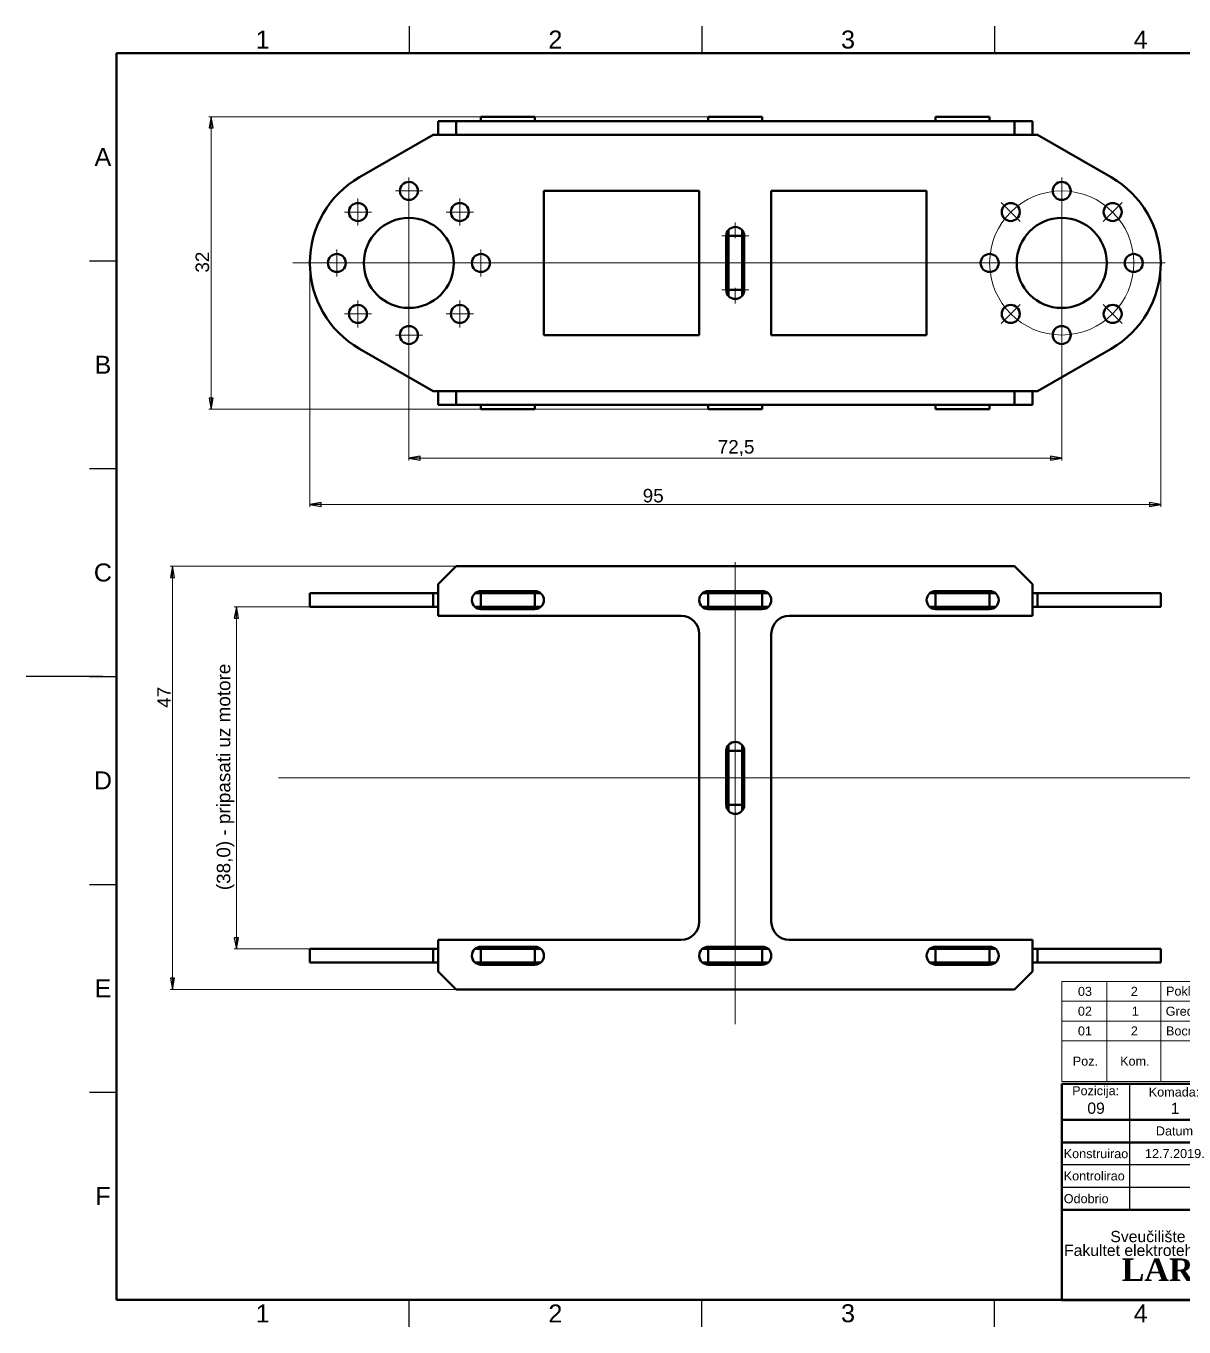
# Model space of a CAD drawing. Header units: millimetres. Extents: x 0 to 208, y 2 to 146.
# Drawn here: x 0 to 128.6, y 2 to 146.5 of the extents above; entities that cross this region are included whole.
import ezdxf
from ezdxf.enums import TextEntityAlignment as Align

# ---------------------------------------------------------------- set-up
doc = ezdxf.new("R2010")
doc.units = ezdxf.units.MM
doc.header["$LTSCALE"] = 0.5
doc.linetypes.add('CHAIN', pattern=[0.3543, 0.2362, -0.0295, 0.0591, -0.0295])
for name, color, linetype, lineweight in [('Center Mark(INTECO)', 7, 'CHAIN', 18), ('Centerline(INTECO)', 7, 'CHAIN', 18), ('Dimensions(INTECO)', 7, 'Continuous', 25), ('Sketch Geometry(INTECO)', 7, 'Continuous', 50), ('Symbols(INTECO)', 7, 'Continuous', 18)]:
    doc.layers.add(name, color=color, linetype=linetype, lineweight=lineweight)
doc.layers.add('Visible Edges(INTECO)', color=7, linetype='Continuous', lineweight=50, true_color=0x262659)
doc.styles.add('Current-ISO', font='arial.ttf')
doc.styles.add('Current-ISO-INTECO', font='arial.ttf')
doc.styles.add('Current-ISO-INTECODimensionsText', font='arial.ttf')
doc.styles.add('Text Style101', font='arial.ttf')
doc.styles.add('Text Style102', font='arialbd.ttf')
doc.styles.add('Text Style108', font='arial.ttf', dxfattribs={"width": 0.9})
doc.styles.add('Text Style40', font='arial.ttf')
doc.styles.add('Text Style77', font='arial.ttf')
doc.styles.add('Text Style81', font='arial.ttf')
doc.dimstyles.new('ISO - INTECO', dxfattribs={"dimscale": 0.5, "dimtxt": 3, "dimasz": 2.5, "dimexe": 0.5, "dimexo": 0, "dimgap": 0.4, "dimtad": 1, "dimrnd": 1e-08, "dimzin": 0, "dimtxsty": 'Current-ISO-INTECODimensionsText', "dimblk": 'Filled-3', "dimcen": 0.09, "dimdle": 7, "dimclrd": 7, "dimclre": 7, "dimclrt": 7, "dimadec": 1, "dimazin": 0, "dimtfac": 0.666667, "dimtmove": 0, "dimatfit": 3, "dimfxl": 1, "dimtolj": 1, "dimlwd": 15, "dimlwe": 15, "dimarcsym": 0})

# ---------------------------------------------------------------- blocks, each defined once
blk = doc.blocks.new('Borders INTECO Okvir')
at = {"layer": 'Sketch Geometry(INTECO)', "lineweight": 25}
for p, q in [((85, 293), (85, 287)), ((150, 293), (150, 287)), ((215, 293), (215, 287)), ((14, 240.83), (20, 240.83)), ((14, 194.67), (20, 194.67)), ((17, 148.5), (-0.07, 148.5)), ((14, 148.5), (20, 148.5)), ((14, 102.33), (20, 102.33)), ((14, 56.17), (20, 56.17)), ((85, 4), (85, 10)), ((150, 4), (150, 10)), ((215, 4), (215, 10))]:
    blk.add_line(p, q, dxfattribs=at)
at = {"layer": 'Sketch Geometry(INTECO)'}
for p, q in [((410, 287), (20, 287)), ((20, 287), (20, 10)), ((20, 10), (410, 10))]:
    blk.add_line(p, q, dxfattribs=at)
at = {"layer": 'Symbols(INTECO)', "color": 7, "char_height": 4, "style": 'Current-ISO-INTECO'}
for s, insert, attachment_point in [('\\fArial|b0|i0;\\H4.0000;1', (52.5, 292), 2), ('\\fArial|b0|i0;\\H4.0000;2', (117.5, 292), 2), ('\\fArial|b0|i0;\\H4.0000;3', (182.5, 292), 2), ('\\fArial|b0|i0;\\H4.0000;4', (247.5, 292), 2), ('\\fArial|b0|i0;\\H4.0000;A', (17, 263.92), 5), ('\\fArial|b0|i0;\\H4.0000;B', (17, 217.75), 5), ('\\fArial|b0|i0;\\H4.0000;C', (17, 171.58), 5), ('\\fArial|b0|i0;\\H4.0000;D', (17, 125.42), 5), ('\\fArial|b0|i0;\\H4.0000;E', (17, 79.25), 5), ('\\fArial|b0|i0;\\H4.0000;F', (17, 33.08), 5), ('\\fArial|b0|i0;\\H4.0000;1', (52.5, 5), 8), ('\\fArial|b0|i0;\\H4.0000;2', (117.5, 5), 8), ('\\fArial|b0|i0;\\H4.0000;3', (182.5, 5), 8), ('\\fArial|b0|i0;\\H4.0000;4', (247.5, 5), 8)]:
    blk.add_mtext(s, dxfattribs=dict(at, insert=insert, attachment_point=attachment_point))
blk = doc.blocks.new('Popis pozicija')
at = {"layer": 'Symbols(INTECO)'}
for p, q in [((410, 80.76), (230, 80.76)), ((230, 80.76), (230, 67.57)), ((240, 80.76), (240, 67.57)), ((252, 80.76), (252, 67.57)), ((312, 80.76), (312, 67.57)), ((335, 80.76), (335, 67.57)), ((360, 80.76), (360, 67.57)), ((390, 80.76), (390, 67.57)), ((410, 80.76), (410, 67.57)), ((410, 76.36), (230, 76.36)), ((410, 71.96), (230, 71.96)), ((410, 67.57), (230, 67.57)), ((230, 58.54), (230, 67.57)), ((240, 58.54), (240, 67.57)), ((252, 58.54), (252, 67.57)), ((312, 58.54), (312, 67.57)), ((335, 58.54), (335, 67.57)), ((360, 58.54), (360, 67.57)), ((390, 58.54), (390, 67.57)), ((410, 58.54), (410, 67.57)), ((410, 58.54), (230, 58.54))]:
    blk.add_line(p, q, dxfattribs=at)
at = {"layer": 'Symbols(INTECO)', "attachment_point": 7, "style": 'Current-ISO'}
for s, insert, char_height in [('03', (233.56, 77.52), 2.007), ('2', (245.31, 77.55), 2.01), ('Poklopac', (253.13, 77), 2.007), ('CFRP', (319.83, 77.51), 2.007), ('LR 140 03', (341.25, 77.52), 2.007), ('1,5x33x95', (368.85, 77.16), 2.007), ('0,00 kg', (400.03, 76.96), 2.007), ('02', (233.56, 73.12), 2.007), ('1', (245.54, 73.16), 2.01), ('Greda', (253.06, 73.11), 2.007), ('CFRP', (319.83, 73.11), 2.007), ('LR 140 02', (341.25, 73.12), 2.007), ('1,5x33x42', (368.85, 72.76), 2.007), ('0,00 kg', (400.03, 72.57), 2.007), ('01', (233.56, 68.73), 2.007), ('2', (245.31, 68.76), 2.01), ('Bocni nosac', (253.12, 68.73), 2.0066), ('CFRP', (319.83, 68.71), 2.007), ('LR 140 01', (341.25, 68.73), 2.007), ('1,5x47x66', (368.85, 68.36), 2.007), ('0,00 kg', (400.03, 68.17), 2.007), ('Poz.', (232.42, 62.02), 2.007), ('Kom.', (242.94, 62.02), 2.007), ('Naziv', (278.72, 62.02), 2.007), ('Materijal', (318.42, 61.46), 2.007), ('Oz. crteža/', (340.87, 63.6), 2.0066), ('Br. modela/Dimenzije', (361.9, 61.45), 2.0066), ('Masa', (396.79, 62.02), 2.007), ('Standard', (341.94, 60.44), 2.007)]:
    blk.add_mtext(s, dxfattribs=dict(at, insert=insert, char_height=char_height))
blk = doc.blocks.new('Title Blocks LARICS Sastavna')
at = {"layer": 'Sketch Geometry(INTECO)'}
for p, q in [((9.74, 57.81), (9.74, 67.81)), ((9.74, 67.81), (24.74, 67.81)), ((24.74, 67.81), (44.74, 67.81)), ((44.74, 67.81), (139.74, 67.81)), ((139.74, 67.81), (169.74, 67.81)), ((169.74, 67.81), (189.74, 67.81)), ((189.74, 67.81), (189.74, 59.81)), ((9.74, 59.81), (9.74, 54.81)), ((24.74, 59.81), (9.74, 59.81)), ((44.74, 59.81), (24.74, 59.81)), ((64.74, 59.81), (44.74, 59.81)), ((64.74, 59.81), (84.74, 59.81)), ((84.74, 39.81), (84.74, 59.81)), ((84.74, 59.81), (139.74, 59.81)), ((139.74, 59.81), (189.74, 59.81)), ((189.74, 59.81), (189.74, 39.81)), ((9.74, 54.81), (9.74, 49.81)), ((24.74, 54.81), (9.74, 54.81)), ((44.74, 54.81), (24.74, 54.81)), ((64.74, 54.81), (44.74, 54.81)), ((64.74, 54.81), (84.74, 54.81)), ((9.74, 49.81), (9.74, 44.81)), ((9.74, 44.81), (9.74, 39.81)), ((84.74, 44.81), (84.74, 39.81)), ((64.74, 39.81), (9.74, 39.81)), ((9.74, 39.81), (9.74, 19.81)), ((64.74, 19.81), (64.74, 39.81)), ((139.74, 39.81), (64.74, 39.81)), ((64.74, 39.81), (64.74, 19.81)), ((139.74, 39.81), (84.74, 39.81)), ((139.74, 19.81), (139.74, 39.81)), ((159.74, 39.81), (139.74, 39.81)), ((139.74, 39.81), (139.74, 19.81)), ((189.74, 39.81), (139.74, 39.81)), ((159.74, 19.81), (159.74, 39.81)), ((169.74, 39.81), (159.74, 39.81)), ((159.74, 39.81), (159.74, 19.81)), ((169.74, 19.81), (169.74, 39.81)), ((189.74, 39.81), (169.74, 39.81)), ((169.74, 39.81), (169.74, 19.81)), ((189.74, 19.81), (189.74, 39.81)), ((180.74, 36.81), (180.74, 30.81)), ((180.74, 36.81), (186.74, 35.31)), ((186.74, 35.31), (186.74, 32.31)), ((180.74, 30.81), (186.74, 32.31)), ((169.74, 24.81), (189.74, 24.81)), ((9.74, 19.81), (64.74, 19.81)), ((64.74, 19.81), (139.74, 19.81)), ((139.74, 19.81), (159.74, 19.81)), ((159.74, 19.81), (169.74, 19.81)), ((169.74, 19.81), (189.74, 19.81))]:
    blk.add_line(p, q, dxfattribs=at)
at = {"layer": 'Sketch Geometry(INTECO)', "lineweight": 25}
for p, q in [((24.74, 67.81), (24.74, 57.8)), ((44.74, 67.81), (44.74, 57.8)), ((139.74, 67.81), (139.74, 59.81)), ((169.74, 67.81), (169.74, 59.81)), ((24.74, 59.81), (24.74, 54.81)), ((44.74, 54.81), (44.74, 59.81)), ((64.74, 54.81), (64.74, 59.81)), ((139.74, 59.81), (139.74, 39.81)), ((139.74, 39.81), (139.74, 59.81)), ((169.14, 59.21), (140.34, 59.21)), ((140.34, 59.21), (140.34, 45.41)), ((169.14, 45.41), (169.14, 59.21)), ((169.74, 44.81), (169.74, 59.81)), ((24.74, 54.81), (24.74, 49.81)), ((44.74, 49.81), (44.74, 54.81)), ((64.74, 49.81), (64.74, 54.81)), ((24.74, 49.81), (9.74, 49.81)), ((24.74, 49.81), (24.74, 44.81)), ((44.74, 49.81), (24.74, 49.81)), ((44.74, 44.81), (44.74, 49.81)), ((64.74, 49.81), (44.74, 49.81)), ((64.74, 44.81), (64.74, 49.81)), ((64.74, 49.81), (84.74, 49.81)), ((24.74, 44.81), (9.74, 44.81)), ((44.74, 44.81), (24.74, 44.81)), ((24.74, 44.81), (24.74, 39.81)), ((44.74, 39.81), (44.74, 44.81)), ((64.74, 44.81), (44.74, 44.81)), ((44.74, 44.81), (44.74, 39.81)), ((64.74, 39.81), (64.74, 44.81)), ((64.74, 44.81), (84.74, 44.81)), ((139.74, 44.81), (189.74, 44.81)), ((140.34, 45.41), (169.14, 45.41)), ((104.74, 19.81), (104.74, 39.81))]:
    blk.add_line(p, q, dxfattribs=at)
at = {"layer": 'Sketch Geometry(INTECO)', "linetype": 'Continuous', "lineweight": 25}
for p, q in [((175.74, 30.4), (175.74, 37.25)), ((172.36, 33.81), (179.15, 33.81)), ((180.18, 33.81), (187.72, 33.81))]:
    blk.add_line(p, q, dxfattribs=at)
at = {"layer": 'Sketch Geometry(INTECO)'}
for radius in [3, 1.5]:
    blk.add_circle((175.74, 33.81), radius, dxfattribs=at)
at = {"layer": 'Symbols(INTECO)', "color": 7, "style": 'Current-ISO-INTECO'}
for s, insert, char_height, width, attachment_point in [('Pozicija:', (17.24, 66), 2.007, 15.1495, 5), ('Komada:', (34.65, 66), 2.007, 19.3631, 5), ('Dimenzije:', (154.71, 66), 2.007, 28.4296, 5), ('Masa:', (179.63, 66), 2.007, 18.4679, 5), ('Datum', (34.75, 57.35), 2.007, 20.0481, 5), ('Ime i prezime', (54.8, 57.35), 2.0066, 20.0481, 5), ('Potpis', (74.8, 57.3), 2.007, 20.1445, 5), ('Projekt:', (85.48, 57.27), 2.007, 16.0912, 4), ('Oznaka crteža:', (154.77, 57.3), 2.0066, 29.9734, 5), ('Verzija:', (179.71, 57.3), 2.007, 19.8632, 5), ('Konstruirao', (10.15, 52.31), 2.0066, 14.8433, 4), ('Kontrolirao', (10.15, 47.37), 2.0066, 14.8433, 4), ('Odobrio', (10.15, 42.31), 2.007, 14.8433, 4), ('Veza sa:', (140.75, 42.36), 2.007, 16.7091, 4), ('Mjerilo:', (149.81, 39.07), 2.007, 19.68, 2), ('Format:', (164.79, 39.07), 2.007, 9.8587, 2), ('[mm]', (176.05, 29.06), 2.007, 6.2278, 1), ('List:', (170.28, 22.23), 2.007, 5.4215, 4)]:
    blk.add_mtext(s, dxfattribs=dict(at, insert=insert, char_height=char_height, width=width, attachment_point=attachment_point))
at = {"layer": 'Symbols(INTECO)', "color": 7, "insert": (50.03, 66), "char_height": 2.007, "attachment_point": 5, "style": 'Current-ISO-INTECO'}
blk.add_mtext('Naziv:', dxfattribs=at)
at = {"layer": 'Symbols(INTECO)', "color": 7, "style": 'Current-ISO-INTECO'}
for s, insert, char_height, width, attachment_point, line_spacing_factor in [('{\\H0.74753x;Tolerancije mjera\\H1.33773x;\\P\\H0.59803x;(Ukoliko drugacije nije odredeno)\\H1.30584x; }', (122.92, 37.39), 2.0066, 44.5938, 5, 0.750678), ('{\\H1.24589x;Sveučilište u Zagrebu\\PFakultet elektrotehike i računarstva\\H1.40478x; \\H0.71186x;\\P\\fGeorgia|b1|i0|c0|p18;\\H2x;LARICS\\H1.21393x; }', (37.3, 29.57), 2.0066, 69.724, 5, 0.733889), ('\\fArial|b0|i0;\\H1.4000;Ovaj dokument je vlasništvo LARICS-a.\\PMora se na zahtjev vratiti i njegov sadržaj se nesmije umnožavati, ustupati drugome ili drugacije koristiti bez predhodne suglasnosti LARICS-a', (84.73, 29.58), 1.4, 40.0328, 5, 0.944221), ('\\fArial|b0|i0;\\H1.2000;Linearna toleranca............ x ------\\fAIGDT|b0|i0;\\H1.2000;`\\fArial|b0|i0;\\H1.2000;0,5   mm\\P                                           x,x-----\\fAIGDT|b0|i0;\\H1.2000;`\\fArial|b0|i0;\\H1.2000;0,1  mm\\P                                           x,xx---\\fAIGDT|b0|i0;\\H1.2000;`\\fArial|b0|i0;\\H1.2000;0,01 mm\\PKutna toleranca.......................... x-----\\fAIGDT|b0|i0;\\H1.2000;`\\fArial|b0|i0;\\H1.2000;1\\fAIGDT|b0|i0;\\H1.2000;~\\P\\fArial|b0|i0;\\H1.2000;                                                    x,x---\\fAIGDT|b0|i0;\\H1.2000;`\\fArial|b0|i0;\\H1.2000;0.1\\fAIGDT|b0|i0;\\H1.2000;~\\P\\fArial|b0|i0;\\H1.2000;Obraditi bridove.......................... 0,5/45\\fAIGDT|b0|i0;\\H1.2000;~\\P\\fArial|b0|i0;\\H1.2000;Ostaviti radijuse.......................... 0,5mm', (106.15, 27.26), 1.2, 32.6482, 4, 1.0033), ('\\fArial|b0|i0;\\H2.5000;1 /1 ', (182.27, 21.73), 2.5, 16.21, 5, 0.708166)]:
    blk.add_mtext(s, dxfattribs=dict(at, insert=insert, char_height=char_height, width=width, attachment_point=attachment_point, line_spacing_factor=line_spacing_factor))
at = {"layer": 'Symbols(INTECO)', "color": 7}
for tag, p, height, style in [('Pozicija_001', (15.39, 61.17), 2.5, 'Text Style77'), ('Komada_001', (33.93, 61.15), 2.5, 'Text Style77'), ('TITLE_001', (85.56, 62.61), 3.5, 'Text Style40'), ('Gabariti_001', (147.08, 61.17), 2.5, 'Text Style77'), ('CREATION_DATE_001', (28.19, 51.34), 2.01, 'Current-ISO-INTECO'), ('AUTHOR_001', (45.75, 51.67), 2.01, 'Current-ISO-INTECO'), ('PROJECT_001', (84.32, 47.16), 7, 'Text Style101'), ('REVISION_NUMBER_001', (178.33, 48.7), 3.5, 'Text Style40'), ('PART_NUMBER_001', (143.26, 48.44), 3.5, 'Text Style102'), ('CHECKED_BY_001', (45.66, 46.66), 2.01, 'Current-ISO-INTECO'), ('ENG_APPROVED_BY_001', (45.66, 41.52), 2.01, 'Current-ISO-INTECO'), ('Veza_sa_001', (162.94, 41.13), 2.5, 'Text Style77'), ('<Mjerilo>_001', (145.47, 25.18), 5, 'Text Style81'), ('Sheet_Size_001', (161.87, 26.1), 3.5, 'Text Style40')]:
    blk.add_attdef(tag, p, '', height=height, dxfattribs=dict(at, style=style))
at = {"layer": 'Symbols(INTECO)', "color": 7, "style": 'Text Style108', "width": 0.9}
blk.add_attdef('MASS\\P2;_001', (174.7, 61.52), '', height=2.5, dxfattribs=at)
at = {"layer": 'Symbols(INTECO)', "color": 7, "style": 'Current-ISO-INTECO'}
for tag, p in [('CHECKED_DATE', (34.71, 47.3)), ('ENG_APPROVAL_DATE', (34.77, 42.34))]:
    blk.add_attdef(tag, text='', height=2.01, dxfattribs=at).set_placement(p, align=Align.MIDDLE_CENTER)
blk = doc.blocks.new('Filled-3')
at = {"color": 0}
for p, q in [((0, 0), (-1, 0.18)), ((-1, 0.18), (-1, -0.18)), ((-1, 0), (0, 0)), ((-1, -0.18), (0, 0))]:
    blk.add_line(p, q, dxfattribs=at)
at = {"color": 0, "flags": 128}
blk.add_lwpolyline([(-1, -0.18), (0, 0), (-1, 0.18), (-1, -0.18)], dxfattribs=at)
at = {"color": 0}
blk.add_solid([(-1, -0.18), (0, 0), (-1, 0.18), (-1, -0.18)], dxfattribs=at)
blk = doc.blocks.new('*D26')
at = {"layer": 'Defpoints', "color": 0, "linetype": 'Continuous', "transparency": 16777216}
for p in [(114.98, 113.77), (42.48, 110.7), (114.98, 98.5)]:
    blk.add_point(p, dxfattribs=at)
at = {"layer": 'Dimensions(INTECO)', "color": 7, "linetype": 'Continuous', "lineweight": 15, "transparency": 16777216}
for p, q in [((114.98, 113.77), (114.98, 98.25)), ((42.48, 110.7), (42.48, 98.25)), ((43.73, 98.5), (113.73, 98.5))]:
    blk.add_line(p, q, dxfattribs=at)
at = {"layer": 'Dimensions(INTECO)', "color": 7, "linetype": 'Continuous', "lineweight": 15, "transparency": 16777216, "xscale": 1.25, "yscale": 1.25, "zscale": 1.25, "rotation": 180}
blk.add_blockref('Filled-3', (42.48, 98.5), dxfattribs=at)
at = {"layer": 'Dimensions(INTECO)', "color": 7, "linetype": 'Continuous', "lineweight": 15, "transparency": 16777216, "xscale": 1.25, "yscale": 1.25, "zscale": 1.25}
blk.add_blockref('Filled-3', (114.98, 98.5), dxfattribs=at)
at = {"layer": 'Dimensions(INTECO)', "color": 7, "linetype": 'Continuous', "lineweight": 18, "transparency": 16777216, "insert": (76.78, 100.51), "char_height": 1.5, "attachment_point": 1, "style": 'Current-ISO-INTECODimensionsText'}
blk.add_mtext('\\A1;72,5', dxfattribs=at)
blk = doc.blocks.new('*D27')
at = {"layer": 'Defpoints', "color": 0, "linetype": 'Continuous', "transparency": 16777216}
for p in [(31.48, 120.18), (125.98, 120.18), (125.98, 93.36)]:
    blk.add_point(p, dxfattribs=at)
at = {"layer": 'Dimensions(INTECO)', "color": 7, "linetype": 'Continuous', "lineweight": 15, "transparency": 16777216}
for p, q in [((31.48, 120.18), (31.48, 93.11)), ((125.98, 120.18), (125.98, 93.11)), ((32.73, 93.36), (124.73, 93.36))]:
    blk.add_line(p, q, dxfattribs=at)
at = {"layer": 'Dimensions(INTECO)', "color": 7, "linetype": 'Continuous', "lineweight": 15, "transparency": 16777216, "xscale": 1.25, "yscale": 1.25, "zscale": 1.25, "rotation": 180}
blk.add_blockref('Filled-3', (31.48, 93.36), dxfattribs=at)
at = {"layer": 'Dimensions(INTECO)', "color": 7, "linetype": 'Continuous', "lineweight": 15, "transparency": 16777216, "xscale": 1.25, "yscale": 1.25, "zscale": 1.25}
blk.add_blockref('Filled-3', (125.98, 93.36), dxfattribs=at)
at = {"layer": 'Dimensions(INTECO)', "color": 7, "linetype": 'Continuous', "lineweight": 18, "transparency": 16777216, "insert": (68.45, 95.09), "char_height": 1.5, "attachment_point": 1, "style": 'Current-ISO-INTECODimensionsText'}
blk.add_mtext('\\A1;95', dxfattribs=at)
blk = doc.blocks.new('*D28')
at = {"layer": 'Defpoints', "color": 0, "linetype": 'Continuous', "transparency": 16777216}
for p in [(20.53, 136.43), (75.73, 136.43), (75.73, 103.93)]:
    blk.add_point(p, dxfattribs=at)
at = {"layer": 'Dimensions(INTECO)', "color": 7, "linetype": 'Continuous', "lineweight": 15, "transparency": 16777216}
for p, q in [((75.73, 136.43), (20.28, 136.43)), ((20.53, 105.18), (20.53, 135.18)), ((75.73, 103.93), (20.28, 103.93))]:
    blk.add_line(p, q, dxfattribs=at)
at = {"layer": 'Dimensions(INTECO)', "color": 7, "linetype": 'Continuous', "lineweight": 15, "transparency": 16777216, "xscale": 1.25, "yscale": 1.25, "zscale": 1.25}
for p, rotation in [((20.53, 136.43), 90), ((20.53, 103.93), 270)]:
    blk.add_blockref('Filled-3', p, dxfattribs=dict(at, rotation=rotation))
at = {"layer": 'Dimensions(INTECO)', "color": 7, "linetype": 'Continuous', "lineweight": 18, "transparency": 16777216, "insert": (18.79, 119.11), "char_height": 1.5, "attachment_point": 1, "rotation": 90, "style": 'Current-ISO-INTECODimensionsText'}
blk.add_mtext('\\A1;32', dxfattribs=at)
blk = doc.blocks.new('*D29')
at = {"layer": 'Defpoints', "color": 0, "linetype": 'Continuous', "transparency": 16777216}
for p in [(47.73, 86.49), (16.23, 39.49), (47.73, 39.49)]:
    blk.add_point(p, dxfattribs=at)
at = {"layer": 'Dimensions(INTECO)', "color": 7, "linetype": 'Continuous', "lineweight": 15, "transparency": 16777216}
for p, q in [((47.73, 86.49), (15.98, 86.49)), ((16.23, 85.24), (16.23, 40.74)), ((47.73, 39.49), (15.98, 39.49))]:
    blk.add_line(p, q, dxfattribs=at)
at = {"layer": 'Dimensions(INTECO)', "color": 7, "linetype": 'Continuous', "lineweight": 15, "transparency": 16777216, "xscale": 1.25, "yscale": 1.25, "zscale": 1.25}
for p, rotation in [((16.23, 86.49), 90), ((16.23, 39.49), 270)]:
    blk.add_blockref('Filled-3', p, dxfattribs=dict(at, rotation=rotation))
at = {"layer": 'Dimensions(INTECO)', "color": 7, "linetype": 'Continuous', "lineweight": 18, "transparency": 16777216, "insert": (14.53, 70.77), "char_height": 1.5, "attachment_point": 1, "rotation": 90, "style": 'Current-ISO-INTECODimensionsText'}
blk.add_mtext('\\A1;47', dxfattribs=at)
blk = doc.blocks.new('*D30')
at = {"layer": 'Defpoints', "color": 0, "linetype": 'Continuous', "transparency": 16777216}
for p in [(31.48, 81.99), (23.32, 43.99), (31.48, 43.99)]:
    blk.add_point(p, dxfattribs=at)
at = {"layer": 'Dimensions(INTECO)', "color": 7, "linetype": 'Continuous', "lineweight": 15, "transparency": 16777216}
for p, q in [((31.48, 81.99), (23.07, 81.99)), ((23.32, 80.74), (23.32, 45.24)), ((31.48, 43.99), (23.07, 43.99))]:
    blk.add_line(p, q, dxfattribs=at)
at = {"layer": 'Dimensions(INTECO)', "color": 7, "linetype": 'Continuous', "lineweight": 15, "transparency": 16777216, "xscale": 1.25, "yscale": 1.25, "zscale": 1.25}
for p, rotation in [((23.32, 81.99), 90), ((23.32, 43.99), 270)]:
    blk.add_blockref('Filled-3', p, dxfattribs=dict(at, rotation=rotation))
at = {"layer": 'Dimensions(INTECO)', "color": 7, "linetype": 'Continuous', "lineweight": 18, "transparency": 16777216, "insert": (21.15, 50.52), "char_height": 1.5, "attachment_point": 1, "rotation": 90, "style": 'Current-ISO-INTECODimensionsText'}
blk.add_mtext('\\A1;\\fArial|b0|i0;\\H1.5000;(38,0) - pripasati uz motore', dxfattribs=at)

msp = doc.modelspace()

# ---------------------------------------------------------------- linework, layer by layer
at = {"layer": 'Center Mark(INTECO)', "linetype": 'Continuous'}
for p, q in [((42.48, 129.68), (42.48, 110.7)), ((114.98, 126.68), (114.98, 129.68)), ((114.98, 129.6), (114.98, 113.77)), ((36.82, 127.34), (36.82, 124.34)), ((43.98, 128.18), (40.98, 128.18)), ((48.14, 127.34), (48.14, 124.34)), ((38.32, 125.84), (35.32, 125.84)), ((49.64, 125.84), (46.64, 125.84)), ((108.26, 126.9), (110.38, 124.78)), ((121.7, 126.9), (119.58, 124.78)), ((78.73, 124.68), (78.73, 122.93)), ((80.23, 123.18), (77.23, 123.18)), ((34.48, 121.68), (34.48, 118.68)), ((50.48, 121.68), (50.48, 118.68)), ((126.48, 120.18), (29.6, 120.18)), ((42.73, 120.18), (30.98, 120.18)), ((35.98, 120.18), (32.98, 120.18)), ((42.48, 120.43), (42.48, 119.93)), ((51.98, 120.18), (48.98, 120.18)), ((105.48, 120.18), (108.48, 120.18)), ((124.48, 120.18), (121.48, 120.18)), ((80.23, 117.18), (77.23, 117.18)), ((78.73, 117.43), (78.73, 115.68)), ((36.82, 116.02), (36.82, 113.02)), ((48.14, 116.02), (48.14, 113.02)), ((38.32, 114.52), (35.32, 114.52)), ((49.64, 114.52), (46.64, 114.52)), ((108.26, 113.46), (110.38, 115.58)), ((121.7, 113.46), (119.58, 115.58)), ((42.48, 113.68), (42.48, 110.68)), ((114.98, 110.68), (114.98, 113.68)), ((43.98, 112.18), (40.98, 112.18))]:
    msp.add_line(p, q, dxfattribs=at)
at = {"layer": 'Centerline(INTECO)', "linetype": 'Continuous'}
for p, q in [((78.73, 86.94), (78.73, 35.62)), ((132.32, 62.99), (28.01, 62.99))]:
    msp.add_line(p, q, dxfattribs=at)
msp.add_circle((114.98, 120.18), 8, dxfattribs=at)
at = {"layer": 'Visible Edges(INTECO)'}
for p, q in [((47.73, 135.93), (45.73, 135.93)), ((45.73, 135.93), (45.73, 134.43)), ((47.73, 134.43), (47.73, 135.93)), ((47.73, 135.93), (109.73, 135.93)), ((50.48, 135.93), (50.48, 136.43)), ((50.48, 136.43), (56.48, 136.43)), ((56.48, 135.93), (56.48, 136.43)), ((75.73, 135.93), (75.73, 136.43)), ((75.73, 136.43), (81.73, 136.43)), ((81.73, 135.93), (81.73, 136.43)), ((100.98, 135.93), (100.98, 136.43)), ((100.98, 136.43), (106.98, 136.43)), ((106.98, 135.93), (106.98, 136.43)), ((111.73, 135.93), (109.73, 135.93)), ((109.73, 135.93), (109.73, 134.43)), ((111.73, 134.43), (111.73, 135.93)), ((45.16, 134.43), (36.98, 129.71)), ((45.73, 134.43), (45.16, 134.43)), ((45.73, 134.43), (47.73, 134.43)), ((47.73, 134.43), (109.73, 134.43)), ((109.73, 134.43), (111.73, 134.43)), ((112.3, 134.43), (111.73, 134.43)), ((120.48, 129.71), (112.3, 134.43)), ((57.48, 112.18), (57.48, 128.18)), ((57.48, 128.18), (74.73, 128.18)), ((74.73, 128.18), (74.73, 112.18)), ((82.73, 112.18), (82.73, 128.18)), ((82.73, 128.18), (99.98, 128.18)), ((99.98, 128.18), (99.98, 112.18)), ((77.73, 117.18), (77.73, 123.18)), ((77.98, 123.18), (77.98, 123.84)), ((77.98, 117.18), (77.98, 123.18)), ((77.98, 123.18), (79.48, 123.18)), ((79.48, 123.84), (79.48, 123.18)), ((79.48, 123.18), (79.48, 117.18)), ((79.73, 123.18), (79.73, 117.18)), ((77.98, 116.52), (77.98, 117.18)), ((77.98, 117.18), (79.48, 117.18)), ((79.48, 117.18), (79.48, 116.52)), ((74.73, 112.18), (57.48, 112.18)), ((99.98, 112.18), (82.73, 112.18)), ((36.98, 110.65), (45.16, 105.93)), ((112.3, 105.93), (120.48, 110.65)), ((45.16, 105.93), (45.73, 105.93)), ((47.73, 105.93), (45.73, 105.93)), ((45.73, 105.93), (45.73, 104.43)), ((47.73, 104.43), (47.73, 105.93)), ((47.73, 105.93), (109.73, 105.93)), ((111.73, 105.93), (109.73, 105.93)), ((109.73, 105.93), (109.73, 104.43)), ((111.73, 105.93), (112.3, 105.93)), ((111.73, 104.43), (111.73, 105.93)), ((45.73, 104.43), (47.73, 104.43)), ((47.73, 104.43), (109.73, 104.43)), ((50.48, 104.43), (50.48, 103.93)), ((56.48, 104.43), (56.48, 103.93)), ((75.73, 104.43), (75.73, 103.93)), ((81.73, 104.43), (81.73, 103.93)), ((100.98, 104.43), (100.98, 103.93)), ((106.98, 104.43), (106.98, 103.93)), ((109.73, 104.43), (111.73, 104.43)), ((50.48, 103.93), (56.48, 103.93)), ((75.73, 103.93), (81.73, 103.93)), ((100.98, 103.93), (106.98, 103.93)), ((45.73, 84.49), (47.73, 86.49)), ((109.73, 86.49), (47.73, 86.49)), ((109.73, 86.49), (111.73, 84.49)), ((45.73, 84.49), (45.73, 80.99)), ((111.73, 80.99), (111.73, 84.49)), ((36.98, 83.49), (31.48, 83.49)), ((31.48, 83.49), (31.48, 81.99)), ((36.98, 83.49), (45.16, 83.49)), ((45.16, 83.49), (45.73, 83.49)), ((45.16, 83.49), (45.16, 81.99)), ((49.82, 83.49), (50.48, 83.49)), ((50.48, 83.74), (56.48, 83.74)), ((50.48, 83.49), (50.48, 81.99)), ((56.48, 83.49), (50.48, 83.49)), ((56.48, 81.99), (56.48, 83.49)), ((56.48, 83.49), (57.14, 83.49)), ((75.07, 83.49), (75.73, 83.49)), ((75.73, 83.74), (81.73, 83.74)), ((75.73, 83.49), (75.73, 81.99)), ((81.73, 83.49), (75.73, 83.49)), ((77.98, 83.49), (77.98, 83.74)), ((79.48, 83.74), (79.48, 83.49)), ((81.73, 81.99), (81.73, 83.49)), ((81.73, 83.49), (82.39, 83.49)), ((100.32, 83.49), (100.98, 83.49)), ((100.98, 83.74), (106.98, 83.74)), ((100.98, 83.49), (100.98, 81.99)), ((106.98, 83.49), (100.98, 83.49)), ((106.98, 81.99), (106.98, 83.49)), ((106.98, 83.49), (107.64, 83.49)), ((111.73, 83.49), (112.3, 83.49)), ((112.3, 83.49), (112.3, 81.99)), ((112.3, 83.49), (120.48, 83.49)), ((125.98, 83.49), (120.48, 83.49)), ((125.98, 83.49), (125.98, 81.99)), ((31.48, 81.99), (36.98, 81.99)), ((45.16, 81.99), (36.98, 81.99)), ((45.73, 81.99), (45.16, 81.99)), ((45.73, 80.99), (72.73, 80.99)), ((50.48, 81.99), (49.82, 81.99)), ((50.48, 81.99), (56.48, 81.99)), ((56.48, 81.74), (50.48, 81.74)), ((57.14, 81.99), (56.48, 81.99)), ((75.73, 81.99), (75.07, 81.99)), ((75.73, 81.99), (81.73, 81.99)), ((81.73, 81.74), (75.73, 81.74)), ((77.98, 81.99), (77.98, 81.74)), ((79.48, 81.74), (79.48, 81.99)), ((82.39, 81.99), (81.73, 81.99)), ((84.73, 80.99), (111.73, 80.99)), ((100.98, 81.99), (100.32, 81.99)), ((100.98, 81.99), (106.98, 81.99)), ((106.98, 81.74), (100.98, 81.74)), ((107.64, 81.99), (106.98, 81.99)), ((112.3, 81.99), (111.73, 81.99)), ((120.48, 81.99), (112.3, 81.99)), ((120.48, 81.99), (125.98, 81.99)), ((74.73, 78.99), (74.73, 46.99)), ((82.73, 46.99), (82.73, 78.99)), ((77.98, 65.99), (77.98, 66.65)), ((79.48, 66.65), (79.48, 65.99)), ((77.73, 59.99), (77.73, 65.99)), ((77.98, 59.99), (77.98, 65.99)), ((77.98, 65.99), (79.48, 65.99)), ((79.48, 65.99), (79.48, 59.99)), ((79.73, 65.99), (79.73, 59.99)), ((77.98, 59.99), (79.48, 59.99)), ((77.98, 59.33), (77.98, 59.99)), ((79.48, 59.99), (79.48, 59.33)), ((72.73, 44.99), (45.73, 44.99)), ((45.73, 44.99), (45.73, 41.49)), ((111.73, 44.99), (84.73, 44.99)), ((111.73, 41.49), (111.73, 44.99)), ((36.98, 43.99), (31.48, 43.99)), ((31.48, 43.99), (31.48, 42.49)), ((36.98, 43.99), (45.16, 43.99)), ((45.16, 43.99), (45.73, 43.99)), ((45.16, 43.99), (45.16, 42.49)), ((49.82, 43.99), (50.48, 43.99)), ((50.48, 44.24), (56.48, 44.24)), ((50.48, 43.99), (50.48, 42.49)), ((56.48, 43.99), (50.48, 43.99)), ((56.48, 42.49), (56.48, 43.99)), ((56.48, 43.99), (57.14, 43.99)), ((75.07, 43.99), (75.73, 43.99)), ((75.73, 44.24), (81.73, 44.24)), ((75.73, 43.99), (75.73, 42.49)), ((81.73, 43.99), (75.73, 43.99)), ((77.98, 44.24), (77.98, 43.99)), ((79.48, 43.99), (79.48, 44.24)), ((81.73, 42.49), (81.73, 43.99)), ((81.73, 43.99), (82.39, 43.99)), ((100.32, 43.99), (100.98, 43.99)), ((100.98, 44.24), (106.98, 44.24)), ((100.98, 43.99), (100.98, 42.49)), ((106.98, 43.99), (100.98, 43.99)), ((106.98, 42.49), (106.98, 43.99)), ((106.98, 43.99), (107.64, 43.99)), ((111.73, 43.99), (112.3, 43.99)), ((112.3, 43.99), (112.3, 42.49)), ((112.3, 43.99), (120.48, 43.99)), ((125.98, 43.99), (120.48, 43.99)), ((125.98, 43.99), (125.98, 42.49)), ((31.48, 42.49), (36.98, 42.49)), ((45.16, 42.49), (36.98, 42.49)), ((45.73, 42.49), (45.16, 42.49)), ((50.48, 42.49), (49.82, 42.49)), ((50.48, 42.49), (56.48, 42.49)), ((56.48, 42.24), (50.48, 42.24)), ((57.14, 42.49), (56.48, 42.49)), ((75.73, 42.49), (75.07, 42.49)), ((75.73, 42.49), (81.73, 42.49)), ((81.73, 42.24), (75.73, 42.24)), ((77.98, 42.24), (77.98, 42.49)), ((79.48, 42.49), (79.48, 42.24)), ((82.39, 42.49), (81.73, 42.49)), ((100.98, 42.49), (100.32, 42.49)), ((100.98, 42.49), (106.98, 42.49)), ((106.98, 42.24), (100.98, 42.24)), ((107.64, 42.49), (106.98, 42.49)), ((112.3, 42.49), (111.73, 42.49)), ((120.48, 42.49), (112.3, 42.49)), ((120.48, 42.49), (125.98, 42.49)), ((47.73, 39.49), (45.73, 41.49)), ((111.73, 41.49), (109.73, 39.49)), ((47.73, 39.49), (109.73, 39.49))]:
    msp.add_line(p, q, dxfattribs=at)
for centre, radius in [((42.48, 128.18), 1), ((114.98, 128.18), 1), ((36.82, 125.84), 1), ((48.14, 125.84), 1), ((109.32, 125.84), 1), ((120.64, 125.84), 1), ((42.48, 120.18), 5), ((114.98, 120.18), 5), ((34.48, 120.18), 1), ((50.48, 120.18), 1), ((106.98, 120.18), 1), ((122.98, 120.18), 1), ((36.82, 114.52), 1), ((48.14, 114.52), 1), ((109.32, 114.52), 1), ((120.64, 114.52), 1), ((42.48, 112.18), 1), ((114.98, 112.18), 1)]:
    msp.add_circle(centre, radius, dxfattribs=at)
for centre, radius, start, end in [((42.48, 120.18), 11, 120, 240), ((114.98, 120.18), 11, 300, 60), ((78.73, 123.18), 1, 0, 180), ((78.73, 117.18), 1, 180, 0), ((50.48, 82.74), 1, 90, 270), ((56.48, 82.74), 1, 270, 90), ((75.73, 82.74), 1, 90, 270), ((81.73, 82.74), 1, 270, 90), ((100.98, 82.74), 1, 90, 270), ((106.98, 82.74), 1, 270, 90), ((72.73, 78.99), 2, 0, 90), ((84.73, 78.99), 2, 90, 180), ((78.73, 65.99), 1, 0, 180), ((78.73, 59.99), 1, 180, 0), ((72.73, 46.99), 2, 270, 0), ((84.73, 46.99), 2, 180, 270), ((50.48, 43.24), 1, 90, 270), ((56.48, 43.24), 1, 270, 90), ((75.73, 43.24), 1, 90, 270), ((81.73, 43.24), 1, 270, 90), ((100.98, 43.24), 1, 90, 270), ((106.98, 43.24), 1, 270, 90)]:
    msp.add_arc(centre, radius, start, end, dxfattribs=at)

# ---------------------------------------------------------------- block references
at = {"xscale": 0.5, "yscale": 0.5, "zscale": 0.5}
msp.add_blockref('Borders INTECO Okvir', (0, 0), dxfattribs=at)
msp.add_blockref('Title Blocks LARICS Sastavna', (110.13, -4.91), dxfattribs=at).add_auto_attribs({'Sheet_Size_001': 'A3', '<Mjerilo>_001': '2:1', 'CREATION_DATE_001': '12.7.2019.', 'AUTHOR_001': 'S. Flegarić', 'CHECKED_BY_001': 'M. Orsag', 'ENG_APPROVED_BY_001': 'M. Orsag', 'PROJECT_001': 'SpECulARiA', 'PART_NUMBER_001': 'LR 140 00', 'REVISION_NUMBER_001': '0', 'Veza_sa_001': 'LR 100 00', 'TITLE_001': 'Veza 72_5', 'MASS\\P2;_001': '0,01 kg', 'Pozicija_001': '09', 'Komada_001': '1', 'Gabariti_001': '33x47x95'})
at = {"layer": 'Symbols(INTECO)', "xscale": 0.5, "yscale": 0.5, "zscale": 0.5}
msp.add_blockref('Popis pozicija', (0, 0), dxfattribs=at)

# ---------------------------------------------------------------- dimensions: what is measured, and where the dimension line sits
at = {"layer": 'Dimensions(INTECO)', "color": 7, "linetype": 'Continuous', "lineweight": 18}
for base, p1, p2, angle, override, picture, middle in [((20.52734344, 136.42974998), (75.72897035, 103.92974998), (75.72897035, 136.42974998), 270, {"dimgap": 0.4, "dimdec": 0, "dimtol": 0, "dimlim": 0, "dimtp": 0, "dimtm": 0, "dimtdec": 0, "dimtofl": 0, "dimatfit": 1}, '*D28', (20.52734344, 120.17974998)), ((125.97897035, 93.35999572), (31.47897035, 120.17974998), (125.97897035, 120.17974998), 180, {"dimgap": 0.4, "dimdec": 0, "dimtol": 0, "dimlim": 0, "dimtp": 0, "dimtm": 0, "dimtdec": 0, "dimtofl": 0, "dimatfit": 1}, '*D27', (69.52632802, 93.35999572)), ((114.98, 98.5), (42.48, 110.7), (114.98, 113.77), 180, {"dimgap": 0.4, "dimdec": 1, "dimtol": 0, "dimlim": 0, "dimtp": 0, "dimtm": 0, "dimtdec": 1, "dimtofl": 0, "dimatfit": 1}, '*D26', (78.73, 98.5)), ((16.23, 39.49), (47.73, 86.49), (47.73, 39.49), 90, {"dimgap": 0.4, "dimdec": 0, "dimtol": 0, "dimlim": 0, "dimtp": 0, "dimtm": 0, "dimtdec": 0, "dimtofl": 0, "dimatfit": 1}, '*D29', (16.23, 71.87))]:
    dim = msp.add_linear_dim(base=base, p1=p1, p2=p2, angle=angle, dimstyle='ISO - INTECO', override=override, dxfattribs=at)
    dim.commit()
    dim.dimension.update_dxf_attribs({"geometry": picture, "text_midpoint": middle, "dimtype": 160})
dim = msp.add_linear_dim(base=(23.32, 43.99), p1=(31.48, 81.99), p2=(31.48, 43.99), angle=90, text='\\fArial|b0|i0;\\H1.5000;(<>) - pripasati uz motore', dimstyle='ISO - INTECO', override={"dimgap": 0.4, "dimdec": 1, "dimtol": 0, "dimlim": 0, "dimtp": 0, "dimtm": 0, "dimtdec": 1, "dimtofl": 0, "dimatfit": 1}, dxfattribs=at)
dim.commit()
dim.dimension.update_dxf_attribs({"geometry": '*D30', "text_midpoint": (23.32, 62.99), "dimtype": 160})

doc.saveas('drawing.dxf')
